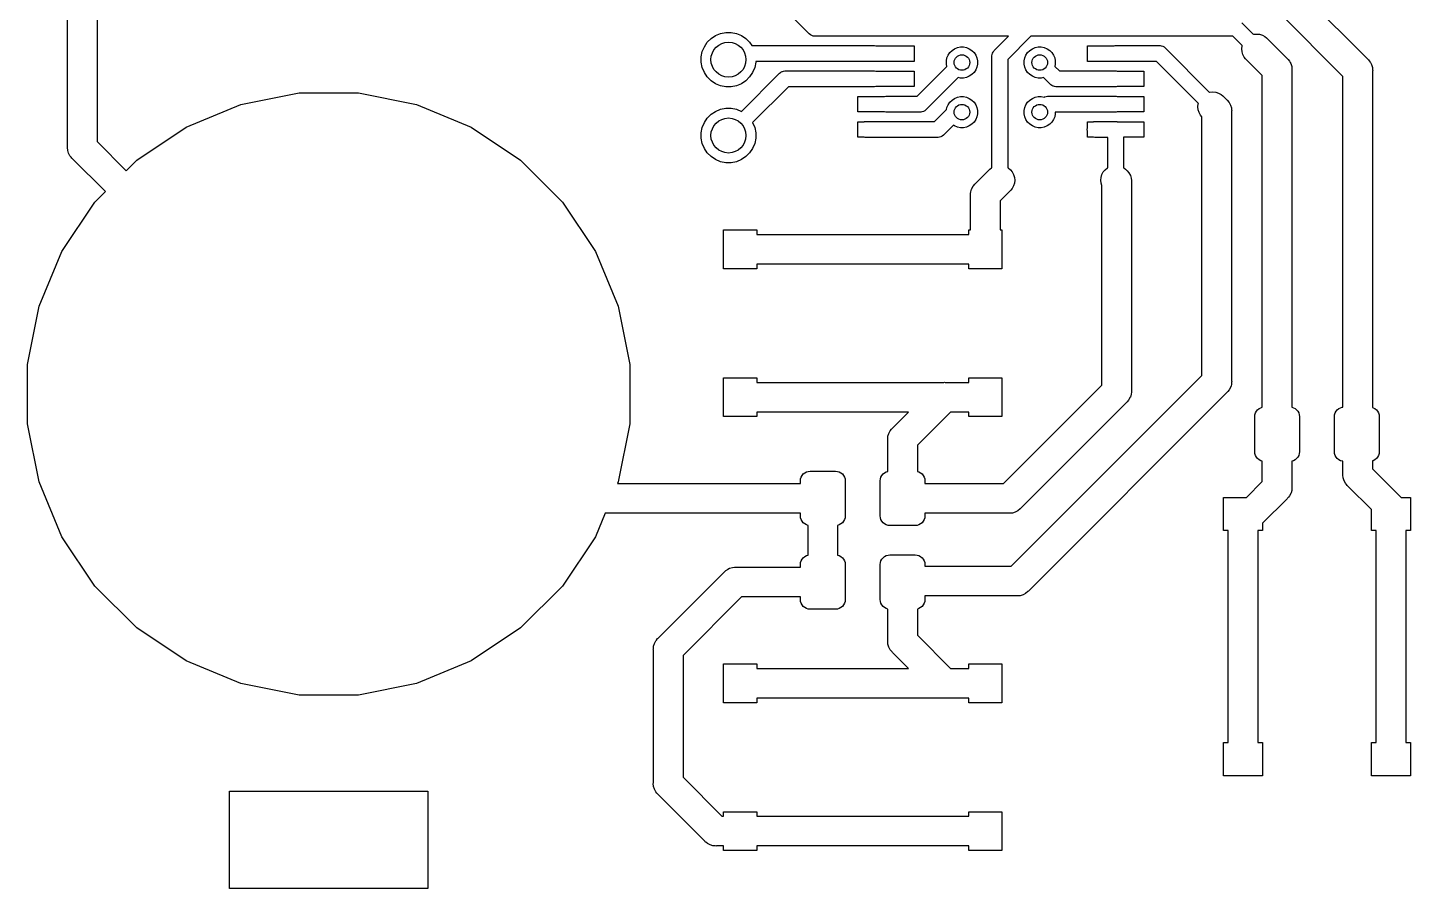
# Model space of a CAD drawing. Extents: x -39.8 to -4.3, y 0.5 to 39.2.
# Drawn here: x -39.83 to -4.29, y 0.47 to 22.59 of the extents above; entities that cross this region are included whole.
import ezdxf

# ---------------------------------------------------------------- set-up
doc = ezdxf.new("R2010")
doc.units = 0
doc.header["$MEASUREMENT"] = 0
doc.layers.add('BLACK', color=7, linetype='CONTINUOUS')

msp = doc.modelspace()

# ---------------------------------------------------------------- linework, layer by layer
at = {"layer": 'BLACK', "linetype": 'CONTINUOUS'}
for p, q in [((-38.8047, 19.5224), (-38.8047, 25.7476)), ((-38.0427, 25.6085), (-38.0427, 19.6615)), ((-19.7457, 22.4334), (-21.5807, 24.2684)), ((-7.11382, 23.5026), (-5.38382, 21.7726)), ((-6.021, 21.3322), (-7.65264, 22.9638)), ((-22.1466, 22.3853), (-22.0192, 22.4381)), ((-22.0192, 22.4381), (-21.8839, 22.465)), ((-21.8839, 22.465), (-21.7461, 22.465)), ((-21.7461, 22.465), (-21.6108, 22.4381)), ((-21.6108, 22.4381), (-21.4834, 22.3853)), ((-19.7394, 22.4256), (-19.7457, 22.4334)), ((-19.7084, 22.4002), (-19.7394, 22.4256)), ((-19.6731, 22.3814), (-19.7084, 22.4002)), ((-8.61925, 22.7066), (-8.32499, 22.4124)), ((-8.32499, 22.4124), (-8.31469, 22.4155)), ((-8.31469, 22.4155), (-8.24, 22.4228)), ((-8.24, 22.4228), (-8.16531, 22.4155)), ((-8.16531, 22.4155), (-8.09349, 22.3937)), ((-8.09349, 22.3937), (-8.0273, 22.3583)), ((-22.4881, 21.9692), (-22.4353, 22.0966)), ((-22.4353, 22.0966), (-22.3587, 22.2112)), ((-22.3587, 22.2112), (-22.2612, 22.3087)), ((-22.2612, 22.3087), (-22.1466, 22.3853)), ((-21.4834, 22.3853), (-21.3688, 22.3087)), ((-21.3688, 22.3087), (-21.2713, 22.2112)), ((-21.2713, 22.2112), (-21.2125, 22.1232)), ((-21.2125, 22.1232), (-18.06, 22.1232)), ((-19.6348, 22.3697), (-19.6731, 22.3814)), ((-19.605, 22.3668), (-19.6348, 22.3697)), ((-19.595, 22.3658), (-19.605, 22.3668)), ((-19.605, 22.3668), (-19.605, 22.3668)), ((-19.585, 22.3668), (-19.595, 22.3658)), ((-16.6436, 22.3668), (-19.585, 22.3668)), ((-18.06, 22.1232), (-18.0302, 22.1203)), ((-18.0302, 22.1203), (-18.0293, 22.12)), ((-18.0293, 22.12), (-17.04, 22.12)), ((-17.04, 22.12), (-17.04, 21.72)), ((-16.6336, 22.3658), (-16.6436, 22.3668)), ((-16.6236, 22.3668), (-16.6336, 22.3658)), ((-14.6143, 22.3668), (-16.6236, 22.3668)), ((-16.07, 22.0007), (-16.0045, 22.0445)), ((-16.0045, 22.0445), (-15.9317, 22.0746)), ((-15.9317, 22.0746), (-15.8544, 22.09)), ((-15.8544, 22.09), (-15.7756, 22.09)), ((-15.7756, 22.09), (-15.6983, 22.0746)), ((-15.6983, 22.0746), (-15.6255, 22.0445)), ((-15.6255, 22.0445), (-15.56, 22.0007)), ((-14.9766, 22.0045), (-14.6143, 22.3668)), ((-14.0498, 22.3566), (-14.6368, 21.7696)), ((-14.07, 22.0007), (-14.0045, 22.0445)), ((-14.0414, 22.3668), (-14.0498, 22.3566)), ((-8.85417, 22.3668), (-14.0414, 22.3668)), ((-14.0045, 22.0445), (-13.9317, 22.0746)), ((-13.9317, 22.0746), (-13.8544, 22.09)), ((-13.8544, 22.09), (-13.7756, 22.09)), ((-13.7756, 22.09), (-13.6983, 22.0746)), ((-13.6983, 22.0746), (-13.6255, 22.0445)), ((-13.6255, 22.0445), (-13.56, 22.0007)), ((-12.59, 21.72), (-12.59, 22.12)), ((-12.59, 22.12), (-11.9057, 22.12)), ((-11.9057, 22.12), (-11.9048, 22.1203)), ((-11.9048, 22.1203), (-11.875, 22.1232)), ((-11.875, 22.1232), (-10.7436, 22.1232)), ((-10.7436, 22.1232), (-10.7336, 22.1242)), ((-10.7336, 22.1242), (-10.7236, 22.1232)), ((-10.7236, 22.1232), (-10.7236, 22.1232)), ((-10.7236, 22.1232), (-10.6938, 22.1203)), ((-10.6938, 22.1203), (-10.6555, 22.1086)), ((-10.6555, 22.1086), (-10.6202, 22.0898)), ((-10.6202, 22.0898), (-10.5892, 22.0644)), ((-10.5892, 22.0644), (-10.5829, 22.0566)), ((-10.5829, 22.0566), (-9.44999, 20.9238)), ((-8.61236, 22.125), (-8.85417, 22.3668)), ((-8.62284, 22.04), (-8.61549, 22.1147)), ((-8.61549, 21.9653), (-8.62284, 22.04)), ((-8.61549, 22.1147), (-8.61236, 22.125)), ((-8.0273, 22.3583), (-7.98382, 22.3226)), ((-7.98382, 22.3226), (-7.45883, 21.7976)), ((-22.515, 21.8339), (-22.4881, 21.9692)), ((-22.515, 21.6961), (-22.515, 21.8339)), ((-22.4881, 21.5608), (-22.515, 21.6961)), ((-21.115, 21.6961), (-21.1419, 21.5608)), ((-18.06, 21.7168), (-21.115, 21.7168)), ((-21.115, 21.7168), (-21.115, 21.6961)), ((-18.0302, 21.7197), (-18.06, 21.7168)), ((-18.0293, 21.72), (-18.0302, 21.7197)), ((-17.04, 21.72), (-18.0293, 21.72)), ((-16.215, 21.7294), (-16.1996, 21.8067)), ((-16.215, 21.6506), (-16.215, 21.7294)), ((-16.1996, 21.8067), (-16.1695, 21.8795)), ((-16.1695, 21.8795), (-16.1257, 21.945)), ((-16.1257, 21.945), (-16.07, 22.0007)), ((-15.56, 22.0007), (-15.5043, 21.945)), ((-15.5043, 21.945), (-15.4605, 21.8795)), ((-15.4605, 21.8795), (-15.4304, 21.8067)), ((-15.4304, 21.8067), (-15.415, 21.7294)), ((-15.415, 21.7294), (-15.415, 21.6506)), ((-15.0442, 21.8537), (-15.0432, 21.8637)), ((-15.0432, 21.8438), (-15.0442, 21.8537)), ((-15.0432, 21.8637), (-15.0403, 21.8936)), ((-15.0432, 21.8637), (-15.0432, 21.8637)), ((-15.0432, 19.175), (-15.0432, 21.8438)), ((-15.0403, 21.8936), (-15.0286, 21.9319)), ((-15.0286, 21.9319), (-15.0137, 21.9598)), ((-15.0137, 21.9598), (-15.0098, 21.9672)), ((-15.0098, 21.9672), (-14.9989, 21.9805)), ((-14.9989, 21.9805), (-14.9844, 21.9981)), ((-14.9844, 21.9981), (-14.9766, 22.0045)), ((-14.6368, 21.7696), (-14.6368, 18.9884)), ((-14.215, 21.7294), (-14.1996, 21.8067)), ((-14.215, 21.6506), (-14.215, 21.7294)), ((-14.1996, 21.8067), (-14.1695, 21.8795)), ((-14.1695, 21.8795), (-14.1257, 21.945)), ((-14.1257, 21.945), (-14.07, 22.0007)), ((-13.56, 22.0007), (-13.5043, 21.945)), ((-13.5043, 21.945), (-13.4605, 21.8795)), ((-13.4605, 21.8795), (-13.4304, 21.8067)), ((-13.4304, 21.8067), (-13.415, 21.7294)), ((-13.415, 21.7294), (-13.415, 21.6506)), ((-11.9057, 21.72), (-12.59, 21.72)), ((-11.9048, 21.7197), (-11.9057, 21.72)), ((-11.875, 21.7168), (-11.9048, 21.7197)), ((-10.8178, 21.7168), (-11.875, 21.7168)), ((-9.73736, 20.6364), (-10.8178, 21.7168)), ((-8.5937, 21.8935), (-8.61549, 21.9653)), ((-8.55832, 21.8273), (-8.5937, 21.8935)), ((-8.52264, 21.7838), (-8.55832, 21.8273)), ((-8.096, 21.3572), (-8.52264, 21.7838)), ((-7.45883, 21.7976), (-7.44429, 21.7857)), ((-7.44429, 21.7857), (-7.43236, 21.7712)), ((-7.43236, 21.7712), (-7.39668, 21.7277)), ((-7.39668, 21.7277), (-7.37485, 21.6869)), ((-7.37485, 21.6869), (-7.3613, 21.6615)), ((-5.38382, 21.7726), (-5.36929, 21.7607)), ((-5.36929, 21.7607), (-5.34575, 21.732)), ((-5.34575, 21.732), (-5.32168, 21.7027)), ((-5.32168, 21.7027), (-5.31321, 21.6869)), ((-5.31321, 21.6869), (-5.2863, 21.6365)), ((-22.4353, 21.4334), (-22.4881, 21.5608)), ((-22.3587, 21.3188), (-22.4353, 21.4334)), ((-21.4826, 20.4348), (-20.5107, 21.4066)), ((-21.1947, 21.4334), (-21.2713, 21.3188)), ((-21.1419, 21.5608), (-21.1947, 21.4334)), ((-20.5107, 21.4066), (-20.5044, 21.4144)), ((-20.5044, 21.4144), (-20.4812, 21.4334)), ((-20.4812, 21.4334), (-20.4734, 21.4398)), ((-20.4734, 21.4398), (-20.4381, 21.4586)), ((-20.4381, 21.4586), (-20.4292, 21.4613)), ((-20.4292, 21.4613), (-20.3998, 21.4703)), ((-20.3998, 21.4703), (-20.37, 21.4732)), ((-20.37, 21.4732), (-20.36, 21.4742)), ((-20.37, 21.4732), (-20.37, 21.4732)), ((-20.36, 21.4742), (-20.35, 21.4732)), ((-20.35, 21.4732), (-18.06, 21.4732)), ((-18.06, 21.4732), (-18.0302, 21.4703)), ((-18.0302, 21.4703), (-18.0293, 21.47)), ((-18.0293, 21.47), (-17.04, 21.47)), ((-17.04, 21.47), (-17.04, 21.07)), ((-16.9692, 20.8232), (-16.2028, 21.5895)), ((-16.2028, 21.5895), (-16.215, 21.6506)), ((-15.6255, 21.3355), (-15.6983, 21.3054)), ((-15.56, 21.3793), (-15.6255, 21.3355)), ((-15.5043, 21.435), (-15.56, 21.3793)), ((-15.4605, 21.5005), (-15.5043, 21.435)), ((-15.4304, 21.5733), (-15.4605, 21.5005)), ((-15.415, 21.6506), (-15.4304, 21.5733)), ((-14.1996, 21.5733), (-14.215, 21.6506)), ((-14.1695, 21.5005), (-14.1996, 21.5733)), ((-14.1257, 21.435), (-14.1695, 21.5005)), ((-14.07, 21.3793), (-14.1257, 21.435)), ((-14.0045, 21.3355), (-14.07, 21.3793)), ((-13.9317, 21.3054), (-14.0045, 21.3355)), ((-13.415, 21.6506), (-13.4272, 21.5895)), ((-13.4272, 21.5895), (-13.3108, 21.4732)), ((-13.3108, 21.4732), (-11.855, 21.4732)), ((-11.855, 21.4732), (-11.8252, 21.4703)), ((-11.8252, 21.4703), (-11.8243, 21.47)), ((-11.8243, 21.47), (-11.14, 21.47)), ((-11.14, 21.47), (-11.14, 21.07)), ((-8.096, 12.833), (-8.096, 21.3572)), ((-7.3613, 21.6615), (-7.33951, 21.5897)), ((-7.33951, 21.5897), (-7.334, 21.5337)), ((-7.334, 21.5337), (-7.33216, 21.515)), ((-7.33216, 21.515), (-7.334, 21.4963)), ((-7.334, 21.4963), (-7.334, 12.833)), ((-6.021, 12.8369), (-6.021, 21.3322)), ((-5.2863, 21.6365), (-5.26451, 21.5647)), ((-5.26451, 21.5647), (-5.259, 21.5087)), ((-5.259, 21.5087), (-5.259, 21.5087)), ((-5.259, 21.5087), (-5.25716, 21.49)), ((-5.25716, 21.49), (-5.259, 21.4713)), ((-5.259, 21.4713), (-5.259, 12.8254)), ((-22.2612, 21.2213), (-22.3587, 21.3188)), ((-22.1466, 21.1447), (-22.2612, 21.2213)), ((-22.0192, 21.0919), (-22.1466, 21.1447)), ((-21.8839, 21.065), (-22.0192, 21.0919)), ((-21.7461, 21.065), (-21.8839, 21.065)), ((-21.6108, 21.0919), (-21.7461, 21.065)), ((-21.4834, 21.1447), (-21.6108, 21.0919)), ((-21.3688, 21.2213), (-21.4834, 21.1447)), ((-21.2713, 21.3188), (-21.3688, 21.2213)), ((-20.2758, 21.0668), (-21.1952, 20.1474)), ((-18.06, 21.0668), (-20.2758, 21.0668)), ((-18.0302, 21.0697), (-18.06, 21.0668)), ((-18.0293, 21.07), (-18.0302, 21.0697)), ((-17.04, 21.07), (-18.0293, 21.07)), ((-15.9155, 21.3022), (-16.7343, 20.4834)), ((-15.8544, 21.29), (-15.9155, 21.3022)), ((-15.7756, 21.29), (-15.8544, 21.29)), ((-15.6983, 21.3054), (-15.7756, 21.29)), ((-13.8544, 21.29), (-13.9317, 21.3054)), ((-13.7756, 21.29), (-13.8544, 21.29)), ((-13.7145, 21.3022), (-13.7756, 21.29)), ((-13.5457, 21.1334), (-13.7145, 21.3022)), ((-13.5394, 21.1256), (-13.5457, 21.1334)), ((-13.5316, 21.1193), (-13.5394, 21.1256)), ((-13.5084, 21.1002), (-13.5316, 21.1193)), ((-13.4731, 21.0814), (-13.5084, 21.1002)), ((-13.4642, 21.0787), (-13.4731, 21.0814)), ((-13.4348, 21.0697), (-13.4642, 21.0787)), ((-13.405, 21.0668), (-13.4348, 21.0697)), ((-13.395, 21.0658), (-13.405, 21.0668)), ((-13.405, 21.0668), (-13.405, 21.0668)), ((-13.385, 21.0668), (-13.395, 21.0658)), ((-11.855, 21.0668), (-13.385, 21.0668)), ((-11.8252, 21.0697), (-11.855, 21.0668)), ((-11.8243, 21.07), (-11.8252, 21.0697)), ((-11.14, 21.07), (-11.8243, 21.07)), ((-34.347, 20.6102), (-32.8521, 20.9076)), ((-32.8521, 20.9076), (-31.3279, 20.9076)), ((-31.3279, 20.9076), (-29.833, 20.6102)), ((-18.49, 20.42), (-18.49, 20.82)), ((-18.49, 20.82), (-17.8057, 20.82)), ((-17.8057, 20.82), (-17.8048, 20.8203)), ((-17.8048, 20.8203), (-17.775, 20.8232)), ((-17.775, 20.8232), (-16.9692, 20.8232)), ((-16.1695, 20.6045), (-16.1257, 20.67)), ((-16.1257, 20.67), (-16.07, 20.7257)), ((-16.07, 20.7257), (-16.0045, 20.7695)), ((-16.0045, 20.7695), (-15.9317, 20.7996)), ((-15.9317, 20.7996), (-15.8544, 20.815)), ((-15.8544, 20.815), (-15.7756, 20.815)), ((-15.7756, 20.815), (-15.6983, 20.7996)), ((-15.6983, 20.7996), (-15.6255, 20.7695)), ((-15.6255, 20.7695), (-15.56, 20.7257)), ((-15.56, 20.7257), (-15.5043, 20.67)), ((-15.5043, 20.67), (-15.4605, 20.6045)), ((-14.1695, 20.6045), (-14.1257, 20.67)), ((-14.1257, 20.67), (-14.07, 20.7257)), ((-14.07, 20.7257), (-14.0045, 20.7695)), ((-14.0045, 20.7695), (-13.9317, 20.7996)), ((-13.9317, 20.7996), (-13.8544, 20.815)), ((-13.8544, 20.815), (-13.7756, 20.815)), ((-13.7756, 20.815), (-13.7032, 20.8006)), ((-13.7032, 20.8006), (-13.6948, 20.8051)), ((-13.6948, 20.8051), (-13.6881, 20.8086)), ((-13.6881, 20.8086), (-13.6498, 20.8203)), ((-13.6498, 20.8203), (-13.62, 20.8232)), ((-13.62, 20.8232), (-13.61, 20.8242)), ((-13.62, 20.8232), (-13.62, 20.8232)), ((-13.61, 20.8242), (-13.6, 20.8232)), ((-13.6, 20.8232), (-11.855, 20.8232)), ((-11.855, 20.8232), (-11.8252, 20.8203)), ((-11.8252, 20.8203), (-11.8243, 20.82)), ((-11.8243, 20.82), (-11.14, 20.82)), ((-11.14, 20.82), (-11.14, 20.42)), ((-9.74784, 20.5514), (-9.74049, 20.6261)), ((-9.74049, 20.6261), (-9.73736, 20.6364)), ((-9.44999, 20.9238), (-9.43969, 20.9269)), ((-9.43969, 20.9269), (-9.365, 20.9342)), ((-9.365, 20.9342), (-9.29031, 20.9269)), ((-9.29031, 20.9269), (-9.21849, 20.9051)), ((-9.21849, 20.9051), (-9.1523, 20.8697)), ((-9.1523, 20.8697), (-9.10882, 20.834)), ((-9.10882, 20.834), (-9.00883, 20.734)), ((-9.00883, 20.734), (-8.99429, 20.7221)), ((-8.99429, 20.7221), (-8.94668, 20.6641)), ((-8.94668, 20.6641), (-8.9113, 20.5979)), ((-35.7551, 20.0269), (-34.347, 20.6102)), ((-29.833, 20.6102), (-28.4249, 20.0269)), ((-22.4353, 20.1466), (-22.3587, 20.2612)), ((-22.3587, 20.2612), (-22.2612, 20.3587)), ((-22.2612, 20.3587), (-22.1466, 20.4353)), ((-22.1466, 20.4353), (-22.0192, 20.4881)), ((-22.0192, 20.4881), (-21.8839, 20.515)), ((-21.8839, 20.515), (-21.7461, 20.515)), ((-21.7461, 20.515), (-21.6108, 20.4881)), ((-21.6108, 20.4881), (-21.4834, 20.4353)), ((-21.4834, 20.4353), (-21.4826, 20.4348)), ((-17.8057, 20.42), (-18.49, 20.42)), ((-17.8048, 20.4197), (-17.8057, 20.42)), ((-17.775, 20.4168), (-17.8048, 20.4197)), ((-16.895, 20.4168), (-17.775, 20.4168)), ((-16.885, 20.4158), (-16.895, 20.4168)), ((-16.875, 20.4168), (-16.885, 20.4158)), ((-16.8452, 20.4197), (-16.875, 20.4168)), ((-16.875, 20.4168), (-16.875, 20.4168)), ((-16.8069, 20.4314), (-16.8452, 20.4197)), ((-16.7716, 20.4502), (-16.8069, 20.4314)), ((-16.7406, 20.4756), (-16.7716, 20.4502)), ((-16.7343, 20.4834), (-16.7406, 20.4756)), ((-16.5192, 20.1732), (-16.2093, 20.4831)), ((-16.2093, 20.4831), (-16.1996, 20.5317)), ((-16.1996, 20.5317), (-16.1695, 20.6045)), ((-15.4605, 20.6045), (-15.4304, 20.5317)), ((-15.4304, 20.2983), (-15.4605, 20.2255)), ((-15.4304, 20.5317), (-15.415, 20.4544)), ((-15.415, 20.3756), (-15.4304, 20.2983)), ((-15.415, 20.4544), (-15.415, 20.3756)), ((-14.215, 20.4544), (-14.1996, 20.5317)), ((-14.215, 20.3756), (-14.215, 20.4544)), ((-14.1996, 20.2983), (-14.215, 20.3756)), ((-14.1996, 20.5317), (-14.1695, 20.6045)), ((-14.1695, 20.2255), (-14.1996, 20.2983)), ((-13.4304, 20.2983), (-13.4605, 20.2255)), ((-13.415, 20.3756), (-13.4304, 20.2983)), ((-11.855, 20.4168), (-13.415, 20.4168)), ((-13.415, 20.4168), (-13.415, 20.3756)), ((-11.8252, 20.4197), (-11.855, 20.4168)), ((-11.8243, 20.42), (-11.8252, 20.4197)), ((-11.14, 20.42), (-11.8243, 20.42)), ((-9.74049, 20.4767), (-9.74784, 20.5514)), ((-9.7187, 20.4049), (-9.74049, 20.4767)), ((-9.68332, 20.3387), (-9.7187, 20.4049)), ((-9.64764, 20.2952), (-9.68332, 20.3387)), ((-9.646, 20.2936), (-9.64764, 20.2952)), ((-9.646, 13.6478), (-9.646, 20.2936)), ((-8.9113, 20.5979), (-8.88951, 20.5261)), ((-8.88951, 20.5261), (-8.884, 20.4701)), ((-8.884, 20.4701), (-8.884, 20.4701)), ((-8.884, 20.4701), (-8.88216, 20.4514)), ((-8.88216, 20.4514), (-8.884, 20.4327)), ((-8.884, 20.4327), (-8.884, 13.5087)), ((-37.0224, 19.1802), (-35.7551, 20.0269)), ((-28.4249, 20.0269), (-27.1576, 19.1802)), ((-22.515, 19.8839), (-22.4881, 20.0192)), ((-22.4881, 20.0192), (-22.4353, 20.1466)), ((-21.1952, 20.1474), (-21.1947, 20.1466)), ((-21.1947, 20.1466), (-21.1419, 20.0192)), ((-21.1419, 20.0192), (-21.115, 19.8839)), ((-18.4942, 19.97), (-18.4903, 20.0098)), ((-18.4903, 19.9302), (-18.4942, 19.97)), ((-18.4903, 20.0098), (-18.49, 20.0107)), ((-18.49, 19.9293), (-18.4903, 19.9302)), ((-18.49, 20.0107), (-18.49, 20.17)), ((-18.49, 20.17), (-18.3307, 20.17)), ((-18.49, 19.77), (-18.49, 19.9293)), ((-18.3307, 20.17), (-18.3298, 20.1703)), ((-18.3298, 20.1703), (-18.3, 20.1732)), ((-18.3, 20.1732), (-16.5192, 20.1732)), ((-16.036, 20.0816), (-16.2843, 19.8334)), ((-16.0045, 20.0605), (-16.036, 20.0816)), ((-15.9317, 20.0304), (-16.0045, 20.0605)), ((-15.8544, 20.015), (-15.9317, 20.0304)), ((-15.7756, 20.015), (-15.8544, 20.015)), ((-15.6983, 20.0304), (-15.7756, 20.015)), ((-15.6255, 20.0605), (-15.6983, 20.0304)), ((-15.56, 20.1043), (-15.6255, 20.0605)), ((-15.5043, 20.16), (-15.56, 20.1043)), ((-15.4605, 20.2255), (-15.5043, 20.16)), ((-14.1257, 20.16), (-14.1695, 20.2255)), ((-14.07, 20.1043), (-14.1257, 20.16)), ((-14.0045, 20.0605), (-14.07, 20.1043)), ((-13.9317, 20.0304), (-14.0045, 20.0605)), ((-13.8544, 20.015), (-13.9317, 20.0304)), ((-13.7756, 20.015), (-13.8544, 20.015)), ((-13.6983, 20.0304), (-13.7756, 20.015)), ((-13.6255, 20.0605), (-13.6983, 20.0304)), ((-13.56, 20.1043), (-13.6255, 20.0605)), ((-13.5043, 20.16), (-13.56, 20.1043)), ((-13.4605, 20.2255), (-13.5043, 20.16)), ((-12.5942, 19.97), (-12.5903, 20.0098)), ((-12.5903, 19.9302), (-12.5942, 19.97)), ((-12.5903, 20.0098), (-12.59, 20.0107)), ((-12.59, 19.9293), (-12.5903, 19.9302)), ((-12.59, 20.0107), (-12.59, 20.17)), ((-12.59, 20.17), (-12.4307, 20.17)), ((-12.59, 19.77), (-12.59, 19.9293)), ((-12.4307, 20.17), (-12.4298, 20.1703)), ((-12.4298, 20.1703), (-12.4, 20.1732)), ((-12.4, 20.1732), (-11.875, 20.1732)), ((-11.875, 20.1732), (-11.865, 20.1742)), ((-11.865, 20.1742), (-11.855, 20.1732)), ((-11.855, 20.1732), (-11.8252, 20.1703)), ((-11.8252, 20.1703), (-11.8243, 20.17)), ((-11.8243, 20.17), (-11.14, 20.17)), ((-11.14, 20.17), (-11.14, 19.77)), ((-38.0427, 19.6615), (-37.2919, 18.9107)), ((-22.515, 19.7461), (-22.515, 19.8839)), ((-22.4881, 19.6108), (-22.515, 19.7461)), ((-22.4353, 19.4834), (-22.4881, 19.6108)), ((-21.1419, 19.6108), (-21.1947, 19.4834)), ((-21.115, 19.7461), (-21.1419, 19.6108)), ((-21.115, 19.8839), (-21.115, 19.7461)), ((-18.3307, 19.77), (-18.49, 19.77)), ((-18.3298, 19.7697), (-18.3307, 19.77)), ((-18.3, 19.7668), (-18.3298, 19.7697)), ((-16.445, 19.7668), (-18.3, 19.7668)), ((-16.435, 19.7658), (-16.445, 19.7668)), ((-16.425, 19.7668), (-16.435, 19.7658)), ((-16.3952, 19.7697), (-16.425, 19.7668)), ((-16.425, 19.7668), (-16.425, 19.7668)), ((-16.3569, 19.7814), (-16.3952, 19.7697)), ((-16.3216, 19.8002), (-16.3569, 19.7814)), ((-16.2906, 19.8256), (-16.3216, 19.8002)), ((-16.2843, 19.8334), (-16.2906, 19.8256)), ((-12.4307, 19.77), (-12.59, 19.77)), ((-12.4298, 19.7697), (-12.4307, 19.77)), ((-12.4, 19.7668), (-12.4298, 19.7697)), ((-12.0682, 19.7668), (-12.4, 19.7668)), ((-12.0682, 19.3736), (-12.0682, 19.7668)), ((-11.14, 19.77), (-11.6618, 19.77)), ((-11.6618, 19.77), (-11.6618, 18.9884)), ((-38.8065, 19.5037), (-38.8047, 19.5224)), ((-38.7991, 19.429), (-38.8065, 19.5037)), ((-38.7774, 19.3571), (-38.7991, 19.429)), ((-38.742, 19.291), (-38.7774, 19.3571)), ((-38.7126, 19.2552), (-38.742, 19.291)), ((-38.6944, 19.2329), (-38.7126, 19.2552)), ((-38.6798, 19.221), (-38.6944, 19.2329)), ((-37.8307, 18.3719), (-38.6798, 19.221)), ((-22.3587, 19.3688), (-22.4353, 19.4834)), ((-22.2612, 19.2713), (-22.3587, 19.3688)), ((-22.1466, 19.1947), (-22.2612, 19.2713)), ((-22.0192, 19.1419), (-22.1466, 19.1947)), ((-21.4834, 19.1947), (-21.6108, 19.1419)), ((-21.3688, 19.2713), (-21.4834, 19.1947)), ((-21.2713, 19.3688), (-21.3688, 19.2713)), ((-21.1947, 19.4834), (-21.2713, 19.3688)), ((-12.0682, 18.9884), (-12.0682, 19.3736)), ((-12.0682, 19.3736), (-12.0682, 19.3736)), ((-37.2919, 18.9107), (-37.0224, 19.1802)), ((-27.1576, 19.1802), (-26.0798, 18.1024)), ((-21.8839, 19.115), (-22.0192, 19.1419)), ((-21.7461, 19.115), (-21.8839, 19.115)), ((-21.6108, 19.1419), (-21.7461, 19.115)), ((-15.4712, 18.5726), (-15.0962, 18.9476)), ((-15.0962, 18.9476), (-15.0527, 18.9833)), ((-15.0527, 18.9833), (-15.0432, 18.9884)), ((-15.0432, 18.9884), (-15.0432, 19.175)), ((-15.0432, 19.175), (-15.0432, 19.175)), ((-14.6368, 18.9884), (-14.6273, 18.9833)), ((-14.6273, 18.9833), (-14.5693, 18.9357)), ((-14.5693, 18.9357), (-14.5217, 18.8777)), ((-14.5217, 18.8777), (-14.4863, 18.8115)), ((-12.2187, 18.8115), (-12.1833, 18.8777)), ((-12.1833, 18.8777), (-12.1357, 18.9357)), ((-12.1357, 18.9357), (-12.0777, 18.9833)), ((-12.0777, 18.9833), (-12.0682, 18.9884)), ((-11.6618, 18.9884), (-11.6523, 18.9833)), ((-11.6523, 18.9833), (-11.6088, 18.9476)), ((-11.6088, 18.9476), (-11.5838, 18.9226)), ((-11.5838, 18.9226), (-11.5693, 18.9107)), ((-11.5693, 18.9107), (-11.5217, 18.8527)), ((-11.5217, 18.8527), (-11.4863, 18.7865)), ((-15.5687, 18.4365), (-15.5382, 18.4935)), ((-15.5382, 18.4935), (-15.5333, 18.5027)), ((-15.5333, 18.5027), (-15.5173, 18.5222)), ((-15.5173, 18.5222), (-15.4857, 18.5607)), ((-15.4857, 18.5607), (-15.4712, 18.5726)), ((-14.4863, 18.5185), (-14.5217, 18.4523)), ((-14.4863, 18.8115), (-14.4645, 18.7397)), ((-14.4645, 18.5903), (-14.4863, 18.5185)), ((-14.4645, 18.7397), (-14.4572, 18.665)), ((-14.4572, 18.665), (-14.4645, 18.5903)), ((-12.2478, 18.665), (-12.2405, 18.7397)), ((-12.2405, 18.5903), (-12.2478, 18.665)), ((-12.2405, 18.7397), (-12.2187, 18.8115)), ((-12.221, 18.5261), (-12.2405, 18.5903)), ((-12.221, 16.0587), (-12.221, 18.5261)), ((-11.4863, 18.7865), (-11.4645, 18.7147)), ((-11.4645, 18.7147), (-11.459, 18.6587)), ((-11.459, 18.6587), (-11.459, 18.6587)), ((-11.459, 18.6587), (-11.4572, 18.64)), ((-11.4572, 18.64), (-11.459, 18.6213)), ((-11.459, 18.6213), (-11.459, 13.2587)), ((-38.1002, 18.1024), (-37.8307, 18.3719)), ((-15.5978, 18.29), (-15.5947, 18.3217)), ((-15.596, 18.2713), (-15.5978, 18.29)), ((-15.596, 17.9337), (-15.596, 18.2713)), ((-15.5947, 18.3217), (-15.5905, 18.3647)), ((-15.5905, 18.3647), (-15.5687, 18.4365)), ((-14.5574, 18.4088), (-14.834, 18.1322)), ((-14.834, 18.1322), (-14.834, 17.39)), ((-14.5217, 18.4523), (-14.5574, 18.4088)), ((-38.9469, 16.8351), (-38.1002, 18.1024)), ((-26.0798, 18.1024), (-25.2331, 16.8351)), ((-15.596, 17.39), (-15.596, 17.9337)), ((-21.94, 16.39), (-21.94, 17.39)), ((-21.94, 17.39), (-21.09, 17.39)), ((-21.09, 17.39), (-21.09, 17.271)), ((-21.09, 17.271), (-15.64, 17.271)), ((-15.64, 17.271), (-15.64, 17.39)), ((-15.64, 17.39), (-15.596, 17.39)), ((-14.834, 17.39), (-14.79, 17.39)), ((-14.79, 17.39), (-14.79, 16.39)), ((-39.5302, 15.427), (-38.9469, 16.8351)), ((-25.2331, 16.8351), (-24.6498, 15.427)), ((-21.09, 16.39), (-21.94, 16.39)), ((-15.64, 16.509), (-21.09, 16.509)), ((-21.09, 16.509), (-21.09, 16.39)), ((-15.64, 16.39), (-15.64, 16.509)), ((-14.79, 16.39), (-15.64, 16.39)), ((-12.221, 13.3978), (-12.221, 16.0587)), ((-39.8276, 13.9321), (-39.5302, 15.427)), ((-24.6498, 15.427), (-24.3524, 13.9321)), ((-39.8276, 12.4079), (-39.8276, 13.9321)), ((-24.3524, 13.9321), (-24.3524, 12.4079)), ((-21.94, 12.59), (-21.94, 13.59)), ((-21.94, 13.59), (-21.09, 13.59)), ((-21.09, 13.59), (-21.09, 13.471)), ((-15.64, 13.471), (-15.64, 13.59)), ((-15.64, 13.59), (-14.79, 13.59)), ((-14.79, 13.59), (-14.79, 12.59)), ((-14.5478, 8.746), (-9.646, 13.6478)), ((-8.884, 13.5087), (-8.88216, 13.49)), ((-21.09, 13.471), (-16.2837, 13.471)), ((-16.2837, 13.471), (-16.265, 13.4728)), ((-16.265, 13.4728), (-16.2463, 13.471)), ((-16.2463, 13.471), (-15.64, 13.471)), ((-14.7478, 10.871), (-12.221, 13.3978)), ((-9.00882, 13.2074), (-14.1074, 8.10883)), ((-11.4645, 13.1653), (-11.4863, 13.0935)), ((-11.459, 13.2213), (-11.4645, 13.1653)), ((-11.459, 13.2587), (-11.4572, 13.24)), ((-11.4572, 13.24), (-11.459, 13.2213)), ((-11.459, 13.2213), (-11.459, 13.2213)), ((-8.99429, 13.2193), (-9.00882, 13.2074)), ((-8.98236, 13.2338), (-8.99429, 13.2193)), ((-8.94668, 13.2773), (-8.98236, 13.2338)), ((-8.98236, 13.2338), (-8.98236, 13.2338)), ((-8.9113, 13.3435), (-8.94668, 13.2773)), ((-8.89941, 13.3827), (-8.9113, 13.3435)), ((-8.88951, 13.4153), (-8.89941, 13.3827)), ((-8.884, 13.4713), (-8.88951, 13.4153)), ((-8.88216, 13.49), (-8.884, 13.4713)), ((-8.884, 13.4713), (-8.884, 13.4713)), ((-11.5838, 12.9574), (-14.3074, 10.2338)), ((-11.5693, 12.9693), (-11.5838, 12.9574)), ((-11.5315, 13.0153), (-11.5693, 12.9693)), ((-11.5217, 13.0273), (-11.5315, 13.0153)), ((-11.4882, 13.09), (-11.5217, 13.0273)), ((-11.4863, 13.0935), (-11.4882, 13.09)), ((-8.21678, 12.7668), (-8.17889, 12.7979)), ((-8.17889, 12.7979), (-8.13567, 12.821)), ((-8.13567, 12.821), (-8.096, 12.833)), ((-7.334, 12.833), (-7.29433, 12.821)), ((-7.29433, 12.821), (-7.25111, 12.7979)), ((-7.25111, 12.7979), (-7.21322, 12.7668)), ((-6.16678, 12.7668), (-6.12889, 12.7979)), ((-6.12889, 12.7979), (-6.08567, 12.821)), ((-6.08567, 12.821), (-6.03877, 12.8352)), ((-6.03877, 12.8352), (-6.021, 12.8369)), ((-5.259, 12.8254), (-5.24433, 12.821)), ((-5.24433, 12.821), (-5.20111, 12.7979)), ((-5.20111, 12.7979), (-5.16322, 12.7668)), ((-21.09, 12.59), (-21.94, 12.59)), ((-17.1848, 12.709), (-21.09, 12.709)), ((-21.09, 12.709), (-21.09, 12.59)), ((-17.5962, 12.2976), (-17.1848, 12.709)), ((-16.1072, 12.709), (-16.959, 11.8572)), ((-15.64, 12.709), (-16.1072, 12.709)), ((-15.64, 12.59), (-15.64, 12.709)), ((-14.79, 12.59), (-15.64, 12.59)), ((-8.29, 12.59), (-8.2852, 12.6388)), ((-8.29, 11.69), (-8.29, 12.59)), ((-8.2852, 12.6388), (-8.27097, 12.6857)), ((-8.27097, 12.6857), (-8.24787, 12.7289)), ((-8.24787, 12.7289), (-8.21678, 12.7668)), ((-7.21322, 12.7668), (-7.18213, 12.7289)), ((-7.18213, 12.7289), (-7.15903, 12.6857)), ((-7.15903, 12.6857), (-7.1448, 12.6388)), ((-7.1448, 12.6388), (-7.14, 12.59)), ((-7.14, 12.59), (-7.14, 11.69)), ((-6.24, 12.59), (-6.2352, 12.6388)), ((-6.24, 11.69), (-6.24, 12.59)), ((-6.2352, 12.6388), (-6.22097, 12.6857)), ((-6.22097, 12.6857), (-6.19787, 12.7289)), ((-6.19787, 12.7289), (-6.16678, 12.7668)), ((-5.16322, 12.7668), (-5.13213, 12.7289)), ((-5.13213, 12.7289), (-5.10903, 12.6857)), ((-5.10903, 12.6857), (-5.0948, 12.6388)), ((-5.0948, 12.6388), (-5.09, 12.59)), ((-5.09, 12.59), (-5.09, 11.69)), ((-39.5302, 10.913), (-39.8276, 12.4079)), ((-24.3524, 12.4079), (-24.6498, 10.913)), ((-17.7228, 12.015), (-17.7155, 12.0897)), ((-17.7155, 12.0897), (-17.6937, 12.1615)), ((-17.6937, 12.1615), (-17.6583, 12.2277)), ((-17.6583, 12.2277), (-17.6226, 12.2712)), ((-17.6226, 12.2712), (-17.6107, 12.2857)), ((-17.6107, 12.2857), (-17.5962, 12.2976)), ((-17.721, 11.9963), (-17.7228, 12.015)), ((-17.721, 11.183), (-17.721, 11.9963)), ((-16.959, 11.8572), (-16.959, 11.183)), ((-8.2852, 11.6412), (-8.29, 11.69)), ((-8.27097, 11.5943), (-8.2852, 11.6412)), ((-8.24787, 11.5511), (-8.27097, 11.5943)), ((-8.21678, 11.5132), (-8.24787, 11.5511)), ((-8.17889, 11.4821), (-8.21678, 11.5132)), ((-8.13567, 11.459), (-8.17889, 11.4821)), ((-8.096, 11.447), (-8.13567, 11.459)), ((-8.096, 10.9228), (-8.096, 11.447)), ((-7.29433, 11.459), (-7.334, 11.447)), ((-7.334, 11.447), (-7.334, 10.7837)), ((-7.25111, 11.4821), (-7.29433, 11.459)), ((-7.21322, 11.5132), (-7.25111, 11.4821)), ((-7.18213, 11.5511), (-7.21322, 11.5132)), ((-7.15903, 11.5943), (-7.18213, 11.5511)), ((-7.1448, 11.6412), (-7.15903, 11.5943)), ((-7.14, 11.69), (-7.1448, 11.6412)), ((-6.2352, 11.6412), (-6.24, 11.69)), ((-6.22097, 11.5943), (-6.2352, 11.6412)), ((-6.19787, 11.5511), (-6.22097, 11.5943)), ((-6.16678, 11.5132), (-6.19787, 11.5511)), ((-6.12889, 11.4821), (-6.16678, 11.5132)), ((-6.08567, 11.459), (-6.12889, 11.4821)), ((-6.03877, 11.4448), (-6.08567, 11.459)), ((-6.021, 11.4431), (-6.03877, 11.4448)), ((-6.021, 11.1087), (-6.021, 11.4431)), ((-5.24433, 11.459), (-5.259, 11.4546)), ((-5.259, 11.4546), (-5.259, 11.2478)), ((-5.20111, 11.4821), (-5.24433, 11.459)), ((-5.16322, 11.5132), (-5.20111, 11.4821)), ((-5.13213, 11.5511), (-5.16322, 11.5132)), ((-5.10903, 11.5943), (-5.13213, 11.5511)), ((-5.0948, 11.6412), (-5.10903, 11.5943)), ((-5.09, 11.69), (-5.0948, 11.6412)), ((-19.9602, 10.9888), (-19.946, 11.0357)), ((-19.946, 11.0357), (-19.9229, 11.0789)), ((-19.9229, 11.0789), (-19.8918, 11.1168)), ((-19.8918, 11.1168), (-19.8539, 11.1479)), ((-19.8539, 11.1479), (-19.8107, 11.171)), ((-19.8107, 11.171), (-19.7638, 11.1852)), ((-19.7638, 11.1852), (-19.715, 11.19)), ((-19.715, 11.19), (-19.065, 11.19)), ((-19.065, 11.19), (-19.0162, 11.1852)), ((-19.0162, 11.1852), (-18.9693, 11.171)), ((-18.9693, 11.171), (-18.9261, 11.1479)), ((-18.9261, 11.1479), (-18.8882, 11.1168)), ((-18.8882, 11.1168), (-18.8571, 11.0789)), ((-18.8571, 11.0789), (-18.834, 11.0357)), ((-18.834, 11.0357), (-18.8198, 10.9888)), ((-17.9102, 10.9888), (-17.896, 11.0357)), ((-17.896, 11.0357), (-17.8729, 11.0789)), ((-17.8729, 11.0789), (-17.8418, 11.1168)), ((-17.8418, 11.1168), (-17.8039, 11.1479)), ((-17.8039, 11.1479), (-17.7607, 11.171)), ((-17.7607, 11.171), (-17.721, 11.183)), ((-16.959, 11.183), (-16.9193, 11.171)), ((-16.9193, 11.171), (-16.8761, 11.1479)), ((-16.8761, 11.1479), (-16.8382, 11.1168)), ((-16.8382, 11.1168), (-16.8071, 11.0789)), ((-16.8071, 11.0789), (-16.784, 11.0357)), ((-16.784, 11.0357), (-16.7698, 10.9888)), ((-6.02284, 11.09), (-6.021, 11.1087)), ((-6.01549, 11.0153), (-6.02284, 11.09)), ((-5.259, 11.2478), (-4.53382, 10.5226)), ((-38.9469, 9.50489), (-39.5302, 10.913)), ((-24.6498, 10.913), (-24.6672, 10.871)), ((-24.6672, 10.871), (-19.965, 10.871)), ((-19.965, 10.94), (-19.9602, 10.9888)), ((-19.965, 10.871), (-19.965, 10.94)), ((-18.8198, 10.9888), (-18.815, 10.94)), ((-18.815, 10.94), (-18.815, 10.04)), ((-17.915, 10.94), (-17.9102, 10.9888)), ((-17.915, 10.04), (-17.915, 10.94)), ((-16.7698, 10.9888), (-16.765, 10.94)), ((-16.765, 10.94), (-16.765, 10.871)), ((-16.765, 10.871), (-14.7478, 10.871)), ((-8.50381, 10.515), (-8.096, 10.9228)), ((-7.33951, 10.6903), (-7.35583, 10.6365)), ((-7.334, 10.7463), (-7.33951, 10.6903)), ((-7.334, 10.7837), (-7.33216, 10.765)), ((-7.33216, 10.765), (-7.334, 10.7463)), ((-7.334, 10.7463), (-7.334, 10.7463)), ((-5.9937, 10.9435), (-6.01549, 11.0153)), ((-5.95832, 10.8773), (-5.9937, 10.9435)), ((-5.93074, 10.8437), (-5.95832, 10.8773)), ((-5.91071, 10.8193), (-5.93074, 10.8437)), ((-5.89617, 10.8074), (-5.91071, 10.8193)), ((-5.29, 10.2012), (-5.89617, 10.8074)), ((-9.09, 9.665), (-9.09, 10.515)), ((-9.09, 10.515), (-8.50381, 10.515)), ((-7.45883, 10.4824), (-8.09, 9.85119)), ((-7.44429, 10.4943), (-7.45883, 10.4824)), ((-7.42075, 10.523), (-7.44429, 10.4943)), ((-7.39668, 10.5523), (-7.42075, 10.523)), ((-7.3613, 10.6185), (-7.39668, 10.5523)), ((-7.35583, 10.6365), (-7.3613, 10.6185)), ((-4.53382, 10.5226), (-4.52452, 10.515)), ((-4.52452, 10.515), (-4.29, 10.515)), ((-4.29, 10.515), (-4.29, 9.665)), ((-24.9828, 10.109), (-25.2331, 9.50489)), ((-19.965, 10.109), (-24.9828, 10.109)), ((-19.965, 10.04), (-19.965, 10.109)), ((-19.9602, 9.99123), (-19.965, 10.04)), ((-19.946, 9.94433), (-19.9602, 9.99123)), ((-18.8198, 9.99123), (-18.834, 9.94433)), ((-18.815, 10.04), (-18.8198, 9.99123)), ((-17.9102, 9.99123), (-17.915, 10.04)), ((-17.896, 9.94433), (-17.9102, 9.99123)), ((-16.7698, 9.99123), (-16.784, 9.94433)), ((-16.765, 10.04), (-16.7698, 9.99123)), ((-14.6087, 10.109), (-16.765, 10.109)), ((-16.765, 10.109), (-16.765, 10.04)), ((-14.59, 10.1072), (-14.6087, 10.109)), ((-14.5713, 10.109), (-14.59, 10.1072)), ((-14.5153, 10.1145), (-14.5713, 10.109)), ((-14.5713, 10.109), (-14.5713, 10.109)), ((-14.4435, 10.1363), (-14.5153, 10.1145)), ((-14.3773, 10.1717), (-14.4435, 10.1363)), ((-14.3193, 10.2193), (-14.3773, 10.1717)), ((-14.3074, 10.2338), (-14.3193, 10.2193)), ((-5.29, 9.665), (-5.29, 10.2012)), ((-19.9229, 9.90111), (-19.946, 9.94433)), ((-19.8918, 9.86322), (-19.9229, 9.90111)), ((-19.8539, 9.83213), (-19.8918, 9.86322)), ((-19.8107, 9.80903), (-19.8539, 9.83213)), ((-19.771, 9.797), (-19.8107, 9.80903)), ((-19.771, 9.033), (-19.771, 9.797)), ((-18.9693, 9.80903), (-19.009, 9.797)), ((-19.009, 9.797), (-19.009, 9.033)), ((-18.9261, 9.83213), (-18.9693, 9.80903)), ((-18.8882, 9.86322), (-18.9261, 9.83213)), ((-18.8571, 9.90111), (-18.8882, 9.86322)), ((-18.834, 9.94433), (-18.8571, 9.90111)), ((-17.8729, 9.90111), (-17.896, 9.94433)), ((-17.8418, 9.86322), (-17.8729, 9.90111)), ((-17.8039, 9.83213), (-17.8418, 9.86322)), ((-17.7607, 9.80903), (-17.8039, 9.83213)), ((-17.7138, 9.7948), (-17.7607, 9.80903)), ((-17.665, 9.79), (-17.7138, 9.7948)), ((-17.015, 9.79), (-17.665, 9.79)), ((-16.9662, 9.7948), (-17.015, 9.79)), ((-16.9193, 9.80903), (-16.9662, 9.7948)), ((-16.8761, 9.83213), (-16.9193, 9.80903)), ((-16.8382, 9.86322), (-16.8761, 9.83213)), ((-16.8071, 9.90111), (-16.8382, 9.86322)), ((-16.784, 9.94433), (-16.8071, 9.90111)), ((-8.971, 9.665), (-9.09, 9.665)), ((-8.971, 4.215), (-8.971, 9.665)), ((-8.09, 9.665), (-8.209, 9.665)), ((-8.209, 9.665), (-8.209, 4.215)), ((-8.09, 9.85119), (-8.09, 9.665)), ((-5.171, 9.665), (-5.29, 9.665)), ((-5.171, 4.215), (-5.171, 9.665)), ((-4.29, 9.665), (-4.409, 9.665)), ((-4.409, 9.665), (-4.409, 4.215)), ((-38.1002, 8.23759), (-38.9469, 9.50489)), ((-25.2331, 9.50489), (-26.0798, 8.23759)), ((-19.9602, 8.83877), (-19.946, 8.88567)), ((-19.946, 8.88567), (-19.9229, 8.92889)), ((-19.9229, 8.92889), (-19.8918, 8.96678)), ((-19.8918, 8.96678), (-19.8539, 8.99787)), ((-19.8539, 8.99787), (-19.8107, 9.02097)), ((-19.8107, 9.02097), (-19.771, 9.033)), ((-19.009, 9.033), (-18.9693, 9.02097)), ((-18.9693, 9.02097), (-18.9261, 8.99787)), ((-18.9261, 8.99787), (-18.8882, 8.96678)), ((-18.8882, 8.96678), (-18.8571, 8.92889)), ((-18.8571, 8.92889), (-18.834, 8.88567)), ((-18.834, 8.88567), (-18.8198, 8.83877)), ((-17.9102, 8.83877), (-17.896, 8.88567)), ((-17.896, 8.88567), (-17.8729, 8.92889)), ((-17.8729, 8.92889), (-17.8418, 8.96678)), ((-17.8418, 8.96678), (-17.8039, 8.99787)), ((-17.8039, 8.99787), (-17.7607, 9.02097)), ((-17.7607, 9.02097), (-17.7138, 9.0352)), ((-17.7138, 9.0352), (-17.665, 9.04)), ((-17.665, 9.04), (-17.015, 9.04)), ((-17.015, 9.04), (-16.9662, 9.0352)), ((-16.9662, 9.0352), (-16.9193, 9.02097)), ((-16.9193, 9.02097), (-16.8761, 8.99787)), ((-16.8761, 8.99787), (-16.8382, 8.96678)), ((-16.8382, 8.96678), (-16.8071, 8.92889)), ((-16.8071, 8.92889), (-16.784, 8.88567)), ((-16.784, 8.88567), (-16.7698, 8.83877)), ((-23.6212, 6.89765), (-21.9226, 8.59617)), ((-21.9226, 8.59617), (-21.9107, 8.61071)), ((-21.9107, 8.61071), (-21.8802, 8.63571)), ((-21.8802, 8.63571), (-21.8527, 8.65832)), ((-21.8527, 8.65832), (-21.8296, 8.67065)), ((-21.8296, 8.67065), (-21.7865, 8.6937)), ((-21.7865, 8.6937), (-21.7147, 8.71549)), ((-21.7147, 8.71549), (-21.6587, 8.721)), ((-21.6587, 8.721), (-21.64, 8.72284)), ((-21.6587, 8.721), (-21.6587, 8.721)), ((-21.64, 8.72284), (-21.6213, 8.721)), ((-21.6213, 8.721), (-19.965, 8.721)), ((-19.965, 8.79), (-19.9602, 8.83877)), ((-19.965, 8.721), (-19.965, 8.79)), ((-18.8198, 8.83877), (-18.815, 8.79)), ((-18.815, 8.79), (-18.815, 7.89)), ((-17.915, 8.79), (-17.9102, 8.83877)), ((-17.915, 7.89), (-17.915, 8.79)), ((-16.7698, 8.83877), (-16.765, 8.79)), ((-16.765, 8.79), (-16.765, 8.746)), ((-16.765, 8.746), (-14.5478, 8.746)), ((-37.0224, 7.15984), (-38.1002, 8.23759)), ((-26.0798, 8.23759), (-27.1576, 7.15984)), ((-21.4822, 7.959), (-22.984, 6.45719)), ((-19.965, 7.959), (-21.4822, 7.959)), ((-19.965, 7.89), (-19.965, 7.959)), ((-19.9602, 7.84123), (-19.965, 7.89)), ((-19.946, 7.79433), (-19.9602, 7.84123)), ((-18.8198, 7.84123), (-18.834, 7.79433)), ((-18.815, 7.89), (-18.8198, 7.84123)), ((-17.9102, 7.84123), (-17.915, 7.89)), ((-17.896, 7.79433), (-17.9102, 7.84123)), ((-16.7698, 7.84123), (-16.784, 7.79433)), ((-16.765, 7.89), (-16.7698, 7.84123)), ((-14.4087, 7.984), (-16.765, 7.984)), ((-16.765, 7.984), (-16.765, 7.89)), ((-14.39, 7.98216), (-14.4087, 7.984)), ((-14.3713, 7.984), (-14.39, 7.98216)), ((-14.3153, 7.98951), (-14.3713, 7.984)), ((-14.3713, 7.984), (-14.3713, 7.984)), ((-14.2435, 8.0113), (-14.3153, 7.98951)), ((-14.1773, 8.04668), (-14.2435, 8.0113)), ((-14.1193, 8.09429), (-14.1773, 8.04668)), ((-14.1074, 8.10883), (-14.1193, 8.09429)), ((-19.9229, 7.75111), (-19.946, 7.79433)), ((-19.8918, 7.71322), (-19.9229, 7.75111)), ((-19.8539, 7.68213), (-19.8918, 7.71322)), ((-19.8107, 7.65903), (-19.8539, 7.68213)), ((-19.7638, 7.6448), (-19.8107, 7.65903)), ((-19.715, 7.64), (-19.7638, 7.6448)), ((-19.065, 7.64), (-19.715, 7.64)), ((-19.0162, 7.6448), (-19.065, 7.64)), ((-18.9693, 7.65903), (-19.0162, 7.6448)), ((-18.9261, 7.68213), (-18.9693, 7.65903)), ((-18.8882, 7.71322), (-18.9261, 7.68213)), ((-18.8571, 7.75111), (-18.8882, 7.71322)), ((-18.834, 7.79433), (-18.8571, 7.75111)), ((-17.8729, 7.75111), (-17.896, 7.79433)), ((-17.8418, 7.71322), (-17.8729, 7.75111)), ((-17.8039, 7.68213), (-17.8418, 7.71322)), ((-17.7607, 7.65903), (-17.8039, 7.68213)), ((-17.721, 7.647), (-17.7607, 7.65903)), ((-17.721, 6.83371), (-17.721, 7.647)), ((-16.9193, 7.65903), (-16.959, 7.647)), ((-16.959, 7.647), (-16.959, 6.97281)), ((-16.8761, 7.68213), (-16.9193, 7.65903)), ((-16.8382, 7.71322), (-16.8761, 7.68213)), ((-16.8071, 7.75111), (-16.8382, 7.71322)), ((-16.784, 7.79433), (-16.8071, 7.75111)), ((-35.7551, 6.31306), (-37.0224, 7.15984)), ((-27.1576, 7.15984), (-28.4249, 6.31306)), ((-23.7405, 6.68969), (-23.7187, 6.76151)), ((-23.7187, 6.76151), (-23.6833, 6.8277)), ((-23.7187, 6.76151), (-23.7187, 6.76151)), ((-23.6833, 6.8277), (-23.6673, 6.84718)), ((-23.6673, 6.84718), (-23.6357, 6.88571)), ((-23.6357, 6.88571), (-23.6212, 6.89765)), ((-17.7228, 6.815), (-17.721, 6.83371)), ((-17.721, 6.79629), (-17.7228, 6.815)), ((-17.7155, 6.74031), (-17.721, 6.79629)), ((-17.721, 6.79629), (-17.721, 6.79629)), ((-16.959, 6.97281), (-16.1072, 6.121)), ((-23.7478, 6.615), (-23.746, 6.63371)), ((-23.746, 6.59629), (-23.7478, 6.615)), ((-23.746, 6.63371), (-23.7405, 6.68969)), ((-23.746, 3.18372), (-23.746, 6.59629)), ((-22.984, 6.45719), (-22.984, 3.32281)), ((-17.7001, 6.68969), (-17.7155, 6.74031)), ((-17.6937, 6.66849), (-17.7001, 6.68969)), ((-17.6583, 6.6023), (-17.6937, 6.66849)), ((-17.6423, 6.58282), (-17.6583, 6.6023)), ((-17.6107, 6.54429), (-17.6423, 6.58282)), ((-17.5962, 6.53235), (-17.6107, 6.54429)), ((-17.1848, 6.121), (-17.5962, 6.53235)), ((-34.347, 5.72979), (-35.7551, 6.31306)), ((-28.4249, 6.31306), (-29.833, 5.72979)), ((-21.94, 5.24), (-21.94, 6.24)), ((-21.94, 6.24), (-21.09, 6.24)), ((-21.09, 6.24), (-21.09, 6.121)), ((-21.09, 6.121), (-17.1848, 6.121)), ((-16.1072, 6.121), (-15.64, 6.121)), ((-15.64, 6.121), (-15.64, 6.24)), ((-15.64, 6.24), (-14.79, 6.24)), ((-14.79, 6.24), (-14.79, 5.24)), ((-32.8521, 5.43244), (-34.347, 5.72979)), ((-29.833, 5.72979), (-31.3279, 5.43244)), ((-31.3279, 5.43244), (-32.8521, 5.43244)), ((-16.2837, 5.359), (-21.09, 5.359)), ((-21.09, 5.359), (-21.09, 5.24)), ((-16.265, 5.35716), (-16.2837, 5.359)), ((-16.2463, 5.359), (-16.265, 5.35716)), ((-15.64, 5.359), (-16.2463, 5.359)), ((-15.64, 5.24), (-15.64, 5.359)), ((-21.09, 5.24), (-21.94, 5.24)), ((-14.79, 5.24), (-15.64, 5.24)), ((-9.09, 3.365), (-9.09, 4.215)), ((-9.09, 4.215), (-8.971, 4.215)), ((-8.209, 4.215), (-8.09, 4.215)), ((-8.09, 4.215), (-8.09, 3.365)), ((-5.29, 3.365), (-5.29, 4.215)), ((-5.29, 4.215), (-5.171, 4.215)), ((-4.409, 4.215), (-4.29, 4.215)), ((-4.29, 4.215), (-4.29, 3.365)), ((-22.984, 3.32281), (-21.9822, 2.321)), ((-8.09, 3.365), (-9.09, 3.365)), ((-4.29, 3.365), (-5.29, 3.365)), ((-34.64, 0.47), (-34.64, 2.97)), ((-34.64, 2.97), (-29.54, 2.97)), ((-29.54, 2.97), (-29.54, 0.47)), ((-23.7478, 3.165), (-23.746, 3.18372)), ((-23.7405, 3.09031), (-23.7478, 3.165)), ((-23.7187, 3.01849), (-23.7405, 3.09031)), ((-23.6833, 2.9523), (-23.7187, 3.01849)), ((-23.654, 2.91656), (-23.6833, 2.9523)), ((-23.6357, 2.89429), (-23.654, 2.91656)), ((-23.6212, 2.88236), (-23.6357, 2.89429)), ((-22.4226, 1.68382), (-23.6212, 2.88236)), ((-21.9822, 2.321), (-21.94, 2.321)), ((-21.94, 2.321), (-21.94, 2.44)), ((-21.94, 2.44), (-21.09, 2.44)), ((-21.09, 2.44), (-21.09, 2.321)), ((-21.09, 2.321), (-15.64, 2.321)), ((-15.64, 2.321), (-15.64, 2.44)), ((-15.64, 2.44), (-14.79, 2.44)), ((-14.79, 2.44), (-14.79, 1.44)), ((-22.4107, 1.66929), (-22.4226, 1.68382)), ((-22.3962, 1.65736), (-22.4107, 1.66929)), ((-22.3527, 1.62168), (-22.3962, 1.65736)), ((-22.3962, 1.65736), (-22.3962, 1.65736)), ((-22.2865, 1.5863), (-22.3527, 1.62168)), ((-22.2147, 1.56451), (-22.2865, 1.5863)), ((-22.1587, 1.559), (-22.2147, 1.56451)), ((-22.14, 1.55716), (-22.1587, 1.559)), ((-22.1587, 1.559), (-22.1587, 1.559)), ((-22.1213, 1.559), (-22.14, 1.55716)), ((-21.94, 1.559), (-22.1213, 1.559)), ((-21.94, 1.44), (-21.94, 1.559)), ((-21.09, 1.44), (-21.94, 1.44)), ((-15.64, 1.559), (-21.09, 1.559)), ((-21.09, 1.559), (-21.09, 1.44)), ((-15.64, 1.44), (-15.64, 1.559)), ((-14.79, 1.44), (-15.64, 1.44)), ((-29.54, 0.47), (-34.64, 0.47))]:
    msp.add_line(p, q, dxfattribs=at)
at = {"layer": 'BLACK'}
for centre, radius in [((-21.815, 21.765), 0.45), ((-15.815, 21.69), 0.2), ((-13.815, 21.69), 0.2), ((-15.815, 20.415), 0.2), ((-13.815, 20.415), 0.2), ((-21.815, 19.815), 0.45)]:
    msp.add_circle(centre, radius, dxfattribs=at)

doc.saveas('drawing.dxf')
